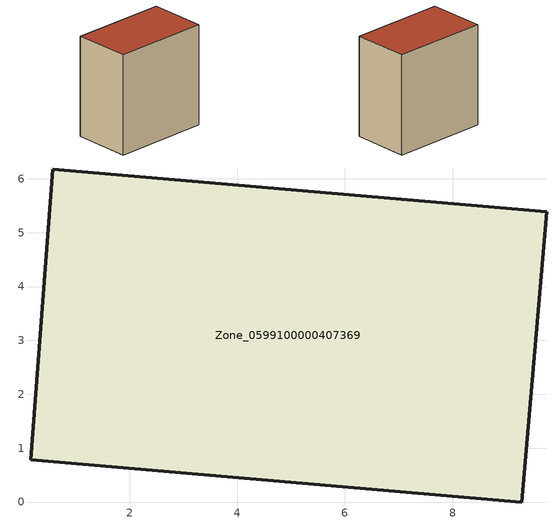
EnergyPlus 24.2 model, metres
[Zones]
Zone_0599100000407369
 floor ground (C_G): 0.17,0.78 0.57,6.18 9.74,5.39 9.28,0 z0
 wall outside (C_F): 0.17,0.78 9.28,0 9.74,5.39 0.57,6.18 0.17,0.78 z0:9.72
 roof outside (C_R): 0.57,6.18 0.17,0.78 9.28,0 9.74,5.39 z9.72
[BUILDING]
Pand.0599100000407369: North Axis=0; Terrain=City; Loads Convergence Tolerance Value=0.04; Temperature Convergence Tolerance Value=0.4; Solar Distribution=FullExterior; Maximum Number of Warmup Days=25; Minimum Number of Warmup Days=1
[Site:Location]
Rotterdam.The.Hague.AP_ZH_NLD Design_Conditions: Latitude=51.96; Longitude=4.45; Time Zone=1; Elevation=-4.5
[SITE:GROUNDTEMPERATURE:BUILDINGSURFACE]
18, 18, 18, 18, 18, 18, 18, 18, 18, 18, 18, 18
[MATERIAL] Thermal Absorptance=0.9; Solar Absorptance=0.7; Visible Absorptance=0.7
Name | Roughness | Thickness | Conductivity | Density | Specific Heat
G.TI.1992-2005 | MediumSmooth | 0.15 | 0.06 | 540 | 1210
F.TI.1992-2005 | Rough | 0.3 | 0.12 | 1920 | 840
R.TI.1992-2005 | MediumRough | 0.2 | 0.08 | 1500 | 1000
[CONSTRUCTION]
C_G: G.TI.1992-2005
C_F: F.TI.1992-2005
C_R: R.TI.1992-2005
[ZONE]
Zone_0599100000407369: Type=1; Multiplier=1; Ceiling Height=Autocalculate; Volume=Autocalculate; Floor Area=autocalculate; Part of Total Floor Area=Yes
[ZONEINFILTRATION:DESIGNFLOWRATE]
Infil_Zone_0599100000407369: Zone or ZoneList or Space or SpaceList=Zone_0599100000407369; Schedule=AlwaysOn; Design Flow Rate Calculation Method=Flow/Area; Flow Rate per Floor Area=0.0015; Constant Term Coefficient=1; Temperature Term Coefficient=0; Velocity Term Coefficient=0; Velocity Squared Term Coefficient=0
[HVACTEMPLATE:ZONE:IDEALLOADSAIRSYSTEM]
Zone_0599100000407369: Maximum Heating Supply Air Temperature=50; Minimum Cooling Supply Air Temperature=13; Maximum Heating Supply Air Humidity Ratio=0.0156; Minimum Cooling Supply Air Humidity Ratio=0.0077; Heating Limit=NoLimit; Cooling Limit=NoLimit; Dehumidification Control Type=ConstantSensibleHeatRatio; Cooling Sensible Heat Ratio=0.7; Dehumidification Setpoint=60; Humidification Control Type=None; Humidification Setpoint=30; Outdoor Air Method=None; Outdoor Air Flow Rate per Person=0.00944; Outdoor Air Flow Rate per Zone Floor Area=0; Outdoor Air Flow Rate per Zone=0; Demand Controlled Ventilation Type=None; Outdoor Air Economizer Type=NoEconomizer; Heat Recovery Type=None; Sensible Heat Recovery Effectiveness=0.7; Latent Heat Recovery Effectiveness=0.65
[ZONECONTROL:THERMOSTAT]
ThermostatControl_Zone_0599100000407369: Zone or ZoneList=Zone_0599100000407369; Control Type Schedule=DualSetpointControlType; Control 1=Thermostat_Zone_0599100000407369; Temperature Difference Between Cutout And Setpoint=0
[THERMOSTATSETPOINT:DUALSETPOINT]
Thermostat_Zone_0599100000407369: Heating Setpoint Temperature Schedule=HeatingSetpoint_Zone_0599100000407369; Cooling Setpoint Temperature Schedule=CoolingSetpoint_Zone_0599100000407369
[SCHEDULE:COMPACT]
HeatingSetpoint_Zone_0599100000407369: Through: 12/31, For: AllDays, Until: 24:00, 21
CoolingSetpoint_Zone_0599100000407369: Through: 12/31, For: AllDays, Until: 24:00, 24
DualSetpointControlType: Through: 12/31, For: AllDays, Until: 24:00, 4
AlwaysOn: Through: 12/31, For: AllDays, Until: 24:00, 1
